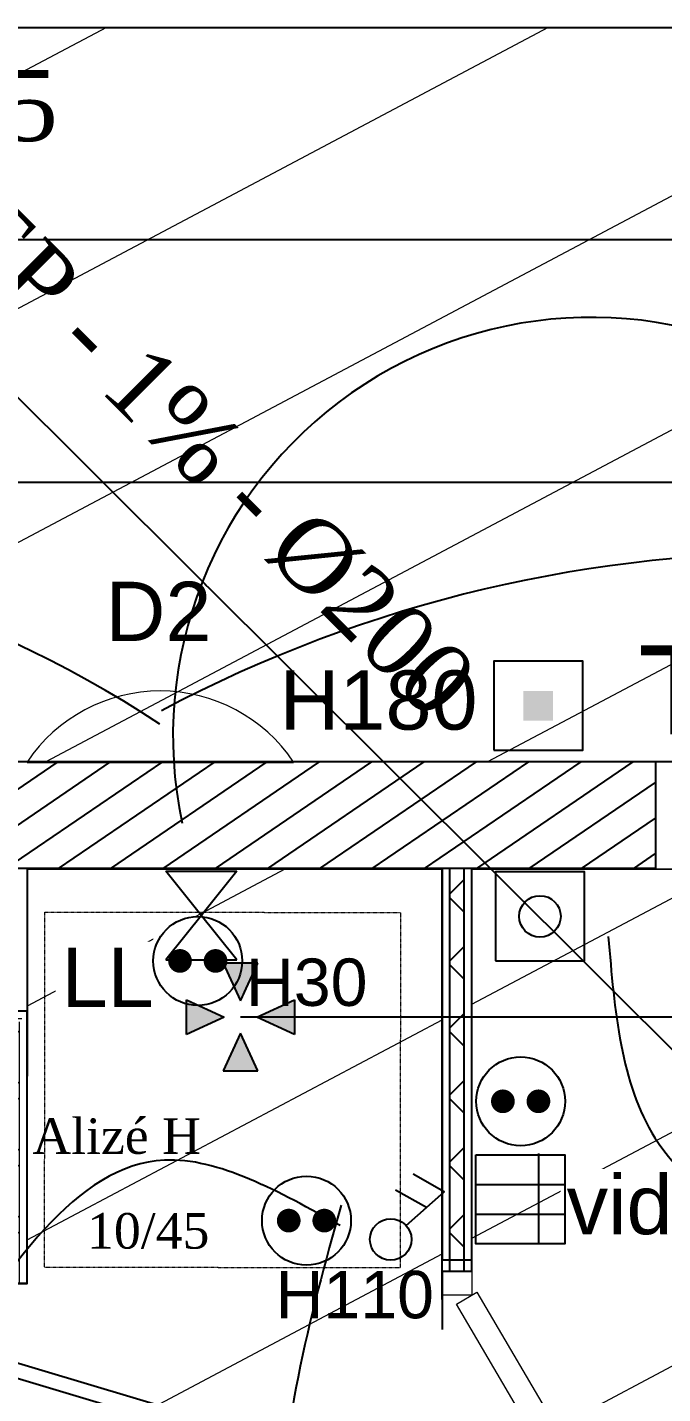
# Model space of a CAD drawing. Header units: millimetres. Extents: x 522027 to 600964, y -380282 to -298602.
# Drawn here: x 574455 to 575527, y -345116 to -342809 of the extents above; entities that cross this region are included whole.
import ezdxf

# ---------------------------------------------------------------- set-up
doc = ezdxf.new("R2010")
doc.units = ezdxf.units.MM
doc.set_wipeout_variables(frame=1)
doc.linetypes.add('Style de ligne -1', pattern=[0.41664, 0.20828, -0.20836])
for name, color, linetype in [('3-BAT C-Niveau -2', 7, 'Continuous'), ('prlm-CHAUFF', 4, 'Continuous'), ('prlm-EAU-EF', 161, 'Continuous'), ('prlm-EAU-EPEXT', 145, 'Continuous'), ('prlm-ELEC-CFA', 1, 'Continuous')]:
    doc.layers.add(name, color=color, linetype=linetype)
for name, color, linetype, lineweight in [('faux plafond', 9, 'Continuous', 15), ('prlm-ELEC-CFO', 1, 'Continuous', 25), ('prlm-VMC', 82, 'Continuous', 25)]:
    doc.layers.add(name, color=color, linetype=linetype, lineweight=lineweight)
doc.styles.add('Arial', font='arial.ttf')
doc.styles.add('prlm-eau-euev', font='pala.ttf', dxfattribs={"height": 18})
doc.styles.add('prlm-vmc', font='pala.ttf', dxfattribs={"height": 14})

# ---------------------------------------------------------------- blocks, each defined once
blk = doc.blocks.new('Groupe-15-1')
at = {"linetype": 'Continuous', "lineweight": 5, "true_color": 0x808080}
h = blk.add_hatch(dxfattribs=at)
h.set_pattern_fill('02_ISOLANT', color=8, angle=-169.2764, style=0, pattern_type=2)
h.set_pattern_definition([(-124.276405, (0, 0), (6.6106423, -4.5054865), []), (-34.276405, (0, 0), (-4.5054865, -6.6106423), [])])
h.paths.add_polyline_path([(15885.66, -46588.43), (15887.93, -46583.52), (15792, -46601.69), (15795.9, -46605.43)])
h = blk.add_hatch(dxfattribs=at)
h.set_pattern_fill('02_ISOLANT', color=8, angle=100.7191, style=0, pattern_type=2)
h.set_pattern_definition([(145.719065, (0, 0), (-4.5060091, -6.6102861), []), (235.719065, (0, 0), (-6.6102861, 4.5060091), [])])
h.paths.add_polyline_path([(15893.52, -46627.96), (15895.88, -46627.51), (15887.66, -46584.1), (15885.93, -46587.85)])
h = blk.add_hatch(dxfattribs=at)
h.set_pattern_fill('02_ISOLANT', color=8, angle=100.7191, style=0, pattern_type=2)
h.set_pattern_definition([(145.719065, (0, 0), (-4.5060091, -6.6102861), []), (235.719065, (0, 0), (-6.6102861, 4.5060091), [])])
h.paths.add_polyline_path([(15800.68, -46645.54), (15803.04, -46645.09), (15795.44, -46604.99), (15792.46, -46602.13)])
at = {"color": 7, "linetype": 'Continuous', "lineweight": 25}
for p, q in [((15888.6, -46582.07), (15790.84, -46600.59)), ((15897.16, -46627.27), (15888.6, -46582.07)), ((15884.99, -46589.88), (15797.06, -46606.53)), ((15892.24, -46628.2), (15884.99, -46589.88)), ((15799.4, -46645.78), (15790.84, -46600.59)), ((15804.31, -46644.85), (15797.06, -46606.53)), ((15897.16, -46627.27), (15892.24, -46628.2)), ((15804.31, -46644.85), (15799.4, -46645.78))]:
    blk.add_line(p, q, dxfattribs=at)
at = {"color": 7, "linetype": 'Continuous', "lineweight": 5}
for p, q in [((15887.93, -46583.52), (15792, -46601.69)), ((15887.93, -46583.52), (15792, -46601.69)), ((15895.88, -46627.51), (15887.66, -46584.1)), ((15895.88, -46627.51), (15887.66, -46584.1)), ((15893.52, -46627.96), (15885.93, -46587.85)), ((15893.52, -46627.96), (15885.93, -46587.85)), ((15885.66, -46588.43), (15795.9, -46605.43)), ((15885.66, -46588.43), (15795.9, -46605.43)), ((15884.99, -46589.88), (15797.06, -46606.53)), ((15892.24, -46628.2), (15884.99, -46589.88)), ((15799.4, -46645.78), (15790.84, -46600.59)), ((15800.68, -46645.54), (15792.46, -46602.13)), ((15800.68, -46645.54), (15792.46, -46602.13)), ((15803.04, -46645.09), (15795.44, -46604.99)), ((15803.04, -46645.09), (15795.44, -46604.99))]:
    blk.add_line(p, q, dxfattribs=at)
at = {"color": 7, "linetype": 'Continuous', "lineweight": 13}
blk.add_line((15803.76, -46641.9), (15802.83, -46636.99), dxfattribs=at)
at = {"color": 7, "linetype": 'Continuous', "lineweight": 13, "flags": 128}
for points in [[(15807.47, -46634.66), (15803.14, -46611.79), (15881.25, -46597), (15811.5, -46616.67)], [(15804.31, -46644.85), (15803.76, -46641.9), (15891.69, -46625.25), (15892.25, -46628.2)]]:
    blk.add_lwpolyline(points, close=True, dxfattribs=at)
blk = doc.blocks.new('xi.lumd2')
at = {"layer": 'prlm-ELEC-CFO', "color": 0}
blk.add_line((0, 22.49), (0, -22.49), dxfattribs=at)
at = {"layer": 'prlm-ELEC-CFO', "color": 0, "linetype": 'ByBlock', "lineweight": 13}
blk.add_arc((-15.08, 0), 27.08, 303.8441, 56.1559, dxfattribs=at)
blk = doc.blocks.new('xi.LL')
at = {"color": 0, "lineweight": 5}
blk.add_wipeout([(-7.5, -7.5), (7.5, -7.5), (7.5, 7.5), (-7.5, 7.5)], dxfattribs=at).dxf.layer = 'prlm-ELEC-CFO'
at = {"layer": 'prlm-ELEC-CFO', "color": 0, "linetype": 'ByBlock', "lineweight": 5, "const_width": 2}
for points in [[(-4, 0, 1), (-2, 0, 1)], [(2, 0, 1), (4, 0, 1)]]:
    blk.add_lwpolyline(points, format="xyb", close=True, dxfattribs=at)
at = {"layer": 'prlm-ELEC-CFO', "color": 0, "linetype": 'ByBlock', "lineweight": -2}
blk.add_circle((0, 0), 7.5, dxfattribs=at)
blk = doc.blocks.new('xi.PCHD')
at = {"color": 0, "lineweight": 5}
blk.add_wipeout([(-7.5, -7.5), (7.5, -7.5), (7.5, 7.5), (-7.5, 7.5)], dxfattribs=at).dxf.layer = 'prlm-ELEC-CFO'
at = {"layer": 'prlm-ELEC-CFO', "color": 0, "linetype": 'ByBlock', "lineweight": 5, "const_width": 2}
for points in [[(-4, 0, 1), (-2, 0, 1)], [(2, 0, 1), (4, 0, 1)]]:
    blk.add_lwpolyline(points, format="xyb", close=True, dxfattribs=at)
at = {"layer": 'prlm-ELEC-CFO', "color": 0, "linetype": 'ByBlock', "lineweight": -2}
blk.add_circle((0, 0), 7.5, dxfattribs=at)
blk = doc.blocks.new('xi.DA')
at = {"layer": 'prlm-ELEC-CFO', "color": 0}
for points in [[(0.61, -1.67), (7.04, 4.05), (1.81, 7.01)], [(4.05, 1.39), (-1.17, 4.34)]]:
    blk.add_lwpolyline(points, dxfattribs=at)
blk.add_circle((-2, -4), 3.5, dxfattribs=at)
blk = doc.blocks.new('xi.PC')
at = {"color": 0, "lineweight": 5}
blk.add_wipeout([(-7.5, -7.5), (7.5, -7.5), (7.5, 7.5), (-7.5, 7.5)], dxfattribs=at).dxf.layer = 'prlm-ELEC-CFO'
at = {"layer": 'prlm-ELEC-CFO', "color": 0, "linetype": 'ByBlock', "lineweight": 5, "const_width": 2}
for points in [[(-4, 0, 1), (-2, 0, 1)], [(2, 0, 1), (4, 0, 1)]]:
    blk.add_lwpolyline(points, format="xyb", close=True, dxfattribs=at)
at = {"layer": 'prlm-ELEC-CFO', "color": 0, "linetype": 'ByBlock', "lineweight": -2}
blk.add_circle((0, 0), 7.5, dxfattribs=at)
blk = doc.blocks.new('xi.VID')
at = {"layer": 'prlm-ELEC-CFA', "color": 0, "linetype": 'ByBlock', "lineweight": -2, "flags": 128}
blk.add_lwpolyline([(-7.5, 7.5), (7.5, 7.5), (7.5, -7.5), (-7.5, -7.5)], close=True, dxfattribs=at)
at = {"layer": 'prlm-ELEC-CFA', "color": 0}
for points in [[(-7.5, 2.5), (7.5, 2.5)], [(-7.5, -2.5), (7.5, -2.5)]]:
    blk.add_lwpolyline(points, dxfattribs=at)
blk = doc.blocks.new('xi.BSO')
at = {"layer": 'prlm-ELEC-CFO', "lineweight": 5}
blk.add_hatch(color=0, dxfattribs=at).paths.add_polyline_path([(-2.5, -2.5), (2.5, -2.5), (2.5, 2.5), (-2.5, 2.5)])
at = {"layer": 'prlm-ELEC-CFO', "color": 0, "flags": 128}
blk.add_lwpolyline([(-7.5, -7.5), (7.5, -7.5), (7.5, 7.5), (-7.5, 7.5)], close=True, dxfattribs=at)
blk = doc.blocks.new('xi.BP')
at = {"layer": 'prlm-ELEC-CFO', "color": 0, "flags": 128}
blk.add_lwpolyline([(-7.5, -7.5), (7.5, -7.5), (7.5, 7.5), (-7.5, 7.5)], close=True, dxfattribs=at)
at = {"layer": 'prlm-ELEC-CFO', "color": 0}
blk.add_circle((0, 0), 3.5, dxfattribs=at)

msp = doc.modelspace()

# ---------------------------------------------------------------- hatches: boundary and pattern name
h = msp.add_hatch()
h.set_pattern_fill('02_ISOLANT', color=256, scale=10, angle=90, style=0, pattern_type=2)
h.set_pattern_definition([(134.999993, (505019.33, 142779.7), (-56.568549, -56.568536), []), (224.999993, (505019.33, 142779.7), (-56.568536, 56.568549), [])])
h.paths.add_polyline_path([(575167.7, -344909.8), (575191.7, -344909.8), (575191.7, -344230.1), (575167.7, -344230.1)])
at = {"layer": '3-BAT C-Niveau -2'}
h = msp.add_hatch(dxfattribs=at)
h.set_pattern_fill('MURS MACONNERIE-2', color=256, scale=10, angle=-10.7236, style=0, pattern_type=2)
h.set_pattern_definition([(34.276399, (505201.977, 142745.115), (-23.42441, 44.173488), [])])
h.paths.add_polyline_path([(575514.6, -344229.2), (575514.6, -344049.2), (572859.2, -344049.3), (573039.2, -344229.3)])
at = {"layer": 'faux plafond'}
h = msp.add_hatch(dxfattribs=at)
h.set_pattern_fill('BA 13', color=256, scale=10, angle=-10.7236, style=0, pattern_type=2)
h.set_pattern_definition([(207.93621, (505019.33, 142779.7), (-142.2261, 319.79952), [])])
h.paths.add_polyline_path([(573027.3, -346438.3), (573038.9, -344930.1), (574454.6, -344930.2), (574454.7, -344230.2), (575154.7, -344230.1), (575154.7, -344889.8), (575204.7, -344889.8), (575204.7, -344230.1), (576717.7, -344230.7), (576717.7, -344282.2), (576767.7, -344282.2), (576767.7, -344229.2), (578086.7, -344228.7), (578086.7, -345629.2), (576767.7, -345629.1), (576767.7, -345232.2), (576717.7, -345232.2), (576717.7, -345679), (578958.7, -345679.2), (578958.7, -346578.6), (578908.7, -346578.6), (578908.7, -347249), (577369.2, -347248.6), (577369.2, -346578.8), (576359.2, -346579.1), (576359.2, -347187.2), (575202.7, -347187.2), (575203.7, -346435.5), (574762.3, -346435.8), (574750.6, -346438.3)])

# ---------------------------------------------------------------- linework, layer by layer
for p, q in [((574454.7, -344505.2), (574454.7, -344230.2)), ((575154.7, -344909.8), (575154.7, -344230.1)), ((575154.7, -344957.2), (575154.7, -344230.1)), ((575167.7, -344909.8), (575167.7, -344230.1)), ((575167.7, -344909.8), (575167.7, -344230.1)), ((575191.7, -344909.8), (575191.7, -344230.1)), ((575191.7, -344909.8), (575191.7, -344230.1)), ((575204.7, -344909.8), (575204.7, -344230.1)), ((575154.7, -344909.8), (575154.7, -345007.6)), ((575204.7, -344909.8), (575154.7, -344909.8)), ((575154.7, -344957.6), (575154.7, -345007.2))]:
    msp.add_line(p, q)
at = {"color": 7, "linetype": 'Continuous', "lineweight": 13, "flags": 128}
for points in [[(575514.6, -344229.7), (575550.3, -344229.7), (575550.3, -344181.7), (575555.2, -344181.7), (575555.2, -344192.7), (575568.3, -344192.7), (575568.3, -344097.7), (575550.3, -344097.7), (575550.3, -344049.7), (575514.6, -344049.7)], [(575204.7, -344909.8), (575204.7, -344949.8), (575154.7, -344949.8), (575154.7, -344909.8)], [(575213.3, -344944.7), (575633.2, -345660.7), (575598.7, -345680.9), (575178.8, -344965)]]:
    msp.add_lwpolyline(points, close=True, dxfattribs=at)
at = {"color": 7, "linetype": 'Style de ligne -1', "lineweight": 13, "flags": 128}
msp.add_lwpolyline([(575083.7, -344903.6), (574483.7, -344902.9), (574484.4, -344302.9), (575084.4, -344303.6)], close=True, dxfattribs=at)
at = {"layer": '3-BAT C-Niveau -2'}
for p, q in [((575514.6, -344049.2), (572859.2, -344049.3)), ((575514.6, -344049.2), (572859.2, -344049.3)), ((575514.6, -344049.2), (575514.6, -344229.2)), ((575514.6, -344229.2), (573039.2, -344229.3)), ((575514.6, -344229.2), (573341, -344229.3))]:
    msp.add_line(p, q, dxfattribs=at)
at = {"layer": '3-BAT C-Niveau -2', "ltscale": 50.8, "flags": 128}
for points in [[(565391.5, -342809.3), (587324.3, -342809.2), (587324.3, -344049.2), (564423.5, -344049.3)], [(577369.2, -346578.8), (576359.2, -346579.1), (576359.2, -347187.2), (575202.7, -347187.2), (575203.7, -346435.5), (574762.3, -346435.8), (574750.6, -346438.3), (573027.3, -346438.3), (573038.9, -344930.1), (574454.6, -344930.2), (574454.7, -344230.2), (575154.7, -344230.1), (575154.7, -344889.8), (575204.7, -344889.8), (575204.7, -344230.1), (576717.7, -344230.7), (576717.7, -344282.2), (576767.7, -344282.2), (576767.7, -344229.2), (578086.7, -344228.7)]]:
    msp.add_lwpolyline(points, dxfattribs=at)
at = {"layer": 'faux plafond'}
for p, q in [((574588.4, -342809.2), (572249.9, -344049.3)), ((575333.7, -342809.2), (572995.2, -344049.3)), ((576079, -342809.2), (573740.5, -344049.3)), ((576824.3, -342809.2), (574485.8, -344049.3)), ((577569.6, -342809.2), (575231.1, -344049.3))]:
    msp.add_line(p, q, dxfattribs=at)
at = {"layer": 'prlm-CHAUFF'}
for p, q in [((578457.1, -346265.1), (574392.1, -345050.7)), ((578432.1, -346283.8), (574367.1, -345069.3))]:
    msp.add_line(p, q, dxfattribs=at)
at = {"layer": 'prlm-EAU-EF'}
msp.add_line((574688.3, -344233.7), (574808.3, -344233.7), dxfattribs=at)
at = {"layer": 'prlm-ELEC-CFA'}
msp.add_line((575317.4, -344710.7), (575317.4, -344860.7), dxfattribs=at)
at = {"layer": 'prlm-VMC'}
for p, q in [((584011.1, -343167.9), (568821.6, -343167.9)), ((584011.1, -343577.9), (568821.6, -343577.9)), ((574841.8, -344480.2), (574905.5, -344450.9)), ((574905.5, -344450.9), (574905.5, -344509.4)), ((574787.1, -344480.2), (574723.5, -344509.4)), ((578261.4, -344480), (574814.5, -344480.2)), ((574905.5, -344509.4), (574841.8, -344480.2)), ((574814.5, -344507.5), (574785.3, -344571.2)), ((574843.7, -344571.2), (574814.5, -344507.5)), ((574785.3, -344571.2), (574843.7, -344571.2))]:
    msp.add_line(p, q, dxfattribs=at)

# ---------------------------------------------------------------- block references
at = {"xscale": 10, "yscale": 10, "zscale": 10, "rotation": 349.2763985886067}
msp.add_blockref('Groupe-15-1', (505019.3, 142779.7), dxfattribs=at)
at = {"layer": 'prlm-ELEC-CFO', "xscale": 10, "yscale": 10, "zscale": 10}
for name, p in [('xi.BSO', (575317, -343954.5)), ('xi.BP', (575319.8, -344310.2)), ('xi.DA', (575087.9, -344815.6))]:
    msp.add_blockref(name, p, dxfattribs=at)
at = {"layer": 'prlm-ELEC-CFO', "xscale": 10, "yscale": 10, "zscale": 10, "rotation": 89.99999999994786}
msp.add_blockref('xi.lumd2', (574679.1, -344049.6), dxfattribs=at)

# ---------------------------------------------------------------- texts
at = {"layer": '3-BAT C-Niveau -2', "style": 'Arial'}
msp.add_text('T3 C S204', height=150, rotation=360, dxfattribs=at).set_placement((575485.6, -344002.6))
at = {"layer": 'prlm-ELEC-CFO', "style": 'Arial'}
for s, height, p in [('H180', 100, (574880.5, -343994.9)), ('H30', 80, (574823.7, -344461.3))]:
    msp.add_text(s, height=height, dxfattribs=at).set_placement(p)
at = {"layer": 'prlm-VMC', "style": 'prlm-vmc'}
for s, height, p in [('Ø125', 120, (574103.5, -343001.1)), ('Alizé H', 60, (574463.2, -344711.1)), ('10/45', 60, (574555.5, -344871.1))]:
    msp.add_text(s, height=height, dxfattribs=at).set_placement(p)

# ---------------------------------------------------------------- next in the draw order: block references
at = {"layer": 'prlm-ELEC-CFO', "xscale": 10, "yscale": 10, "zscale": 10}
msp.add_blockref('xi.PC', (575287.2, -344622.4), dxfattribs=at)
at = {"layer": 'prlm-ELEC-CFO', "xscale": 10, "yscale": 10, "zscale": 10, "rotation": 180}
msp.add_blockref('xi.PCHD', (574925.8, -344823.8), dxfattribs=at)

# ---------------------------------------------------------------- next in the draw order: texts
at = {"layer": 'prlm-ELEC-CFA', "insert": (575454.2, -344797.5), "char_height": 100, "attachment_point": 5, "line_spacing_factor": 0.8, "style": 'Arial', "bg_fill": 3, "box_fill_scale": 1.1, "bg_fill_color": 256, "bg_fill_transparency": 0}
msp.add_mtext('vid', dxfattribs=at)
at = {"layer": 'prlm-ELEC-CFO', "char_height": 100, "line_spacing_factor": 0.8, "style": 'Arial', "bg_fill": 3, "bg_fill_color": 256, "bg_fill_transparency": 0}
for s, insert, attachment_point, box_fill_scale in [('D2', (574676.1, -343745.2), 2, 0.95), ('LL', (574590.2, -344413), 5, 1.1)]:
    msp.add_mtext(s, dxfattribs=dict(at, insert=insert, attachment_point=attachment_point, box_fill_scale=box_fill_scale))

# ---------------------------------------------------------------- next in the draw order: linework, layer by layer
at = {"layer": 'prlm-ELEC-CFO', "lineweight": 25}
for centre, radius, start, end in [((575406.8, -344005.2), 706.4, 57.8956, 192.0418), ((573618.5, -345598.9), 1930.4, 56.7043, 123.2957), ((575749.9, -345975.5), 2278.7, 59.7349, 117.9708)]:
    msp.add_arc(centre, radius, start, end, dxfattribs=at)
at = {"layer": 'prlm-ELEC-CFO'}
for points in [[(575435.1, -344344.3), (575513.8, -344684), (575896.9, -344924.3)], [(574982.6, -344832.2), (574686.1, -344721.8), (574307.4, -345080.3)], [(574984.2, -344797.8), (574883.4, -345394.6), (574915.8, -345893.6), (573171.4, -345848.9)]]:
    msp.add_spline(points, degree=3, dxfattribs=at)

# ---------------------------------------------------------------- next in the draw order: block references
at = {"layer": 'prlm-ELEC-CFA', "xscale": 10, "yscale": 10, "zscale": 10}
msp.add_blockref('xi.VID', (575286.6, -344788), dxfattribs=at)
at = {"layer": 'prlm-ELEC-CFO', "xscale": 10, "yscale": 10, "zscale": 10}
msp.add_blockref('xi.LL', (574742.3, -344385.4), dxfattribs=at)

# ---------------------------------------------------------------- next in the draw order: texts
at = {"layer": 'prlm-EAU-EPEXT', "style": 'prlm-eau-euev'}
msp.add_text('EP - 1%%% - Ø200', height=120, rotation=315, dxfattribs=at).set_placement((574317.8, -343164.4))
at = {"layer": 'prlm-ELEC-CFO', "style": 'Arial'}
msp.add_text('H110', height=80, dxfattribs=at).set_placement((574873.7, -344988.7))

# ---------------------------------------------------------------- next in the draw order: hatches: boundary and pattern name
at = {"layer": 'prlm-VMC'}
h = msp.add_hatch(color=256, dxfattribs=at)
h.paths.add_polyline_path([(574814.5, -344452.8), (574843.7, -344389.1), (574785.3, -344389.1)])
h.paths.add_polyline_path([(574905.5, -344509.4), (574905.5, -344450.9), (574841.8, -344480.2)])
h.paths.add_polyline_path([(574843.7, -344571.2), (574814.5, -344507.5), (574785.3, -344571.2)])
h.paths.add_polyline_path([(574723.5, -344509.4), (574787.1, -344480.2), (574723.5, -344450.9)])

# ---------------------------------------------------------------- next in the draw order: linework, layer by layer
at = {"layer": 'prlm-EAU-EF'}
for p, q in [((574808.3, -344233.7), (574688.3, -344383.7)), ((574808.3, -344383.7), (574688.3, -344233.7)), ((574688.3, -344383.7), (574808.3, -344383.7))]:
    msp.add_line(p, q, dxfattribs=at)
at = {"layer": 'prlm-EAU-EPEXT', "ltscale": 20}
msp.add_line((573478.4, -342477.3), (577121.1, -346108.7), dxfattribs=at)
at = {"layer": 'prlm-VMC'}
for p, q in [((574843.7, -344389.1), (574785.3, -344389.1)), ((574785.3, -344389.1), (574814.5, -344452.8)), ((574814.5, -344452.8), (574843.7, -344389.1)), ((574723.5, -344509.4), (574723.5, -344450.9)), ((574723.5, -344450.9), (574787.1, -344480.2))]:
    msp.add_line(p, q, dxfattribs=at)

doc.saveas('drawing.dxf')
